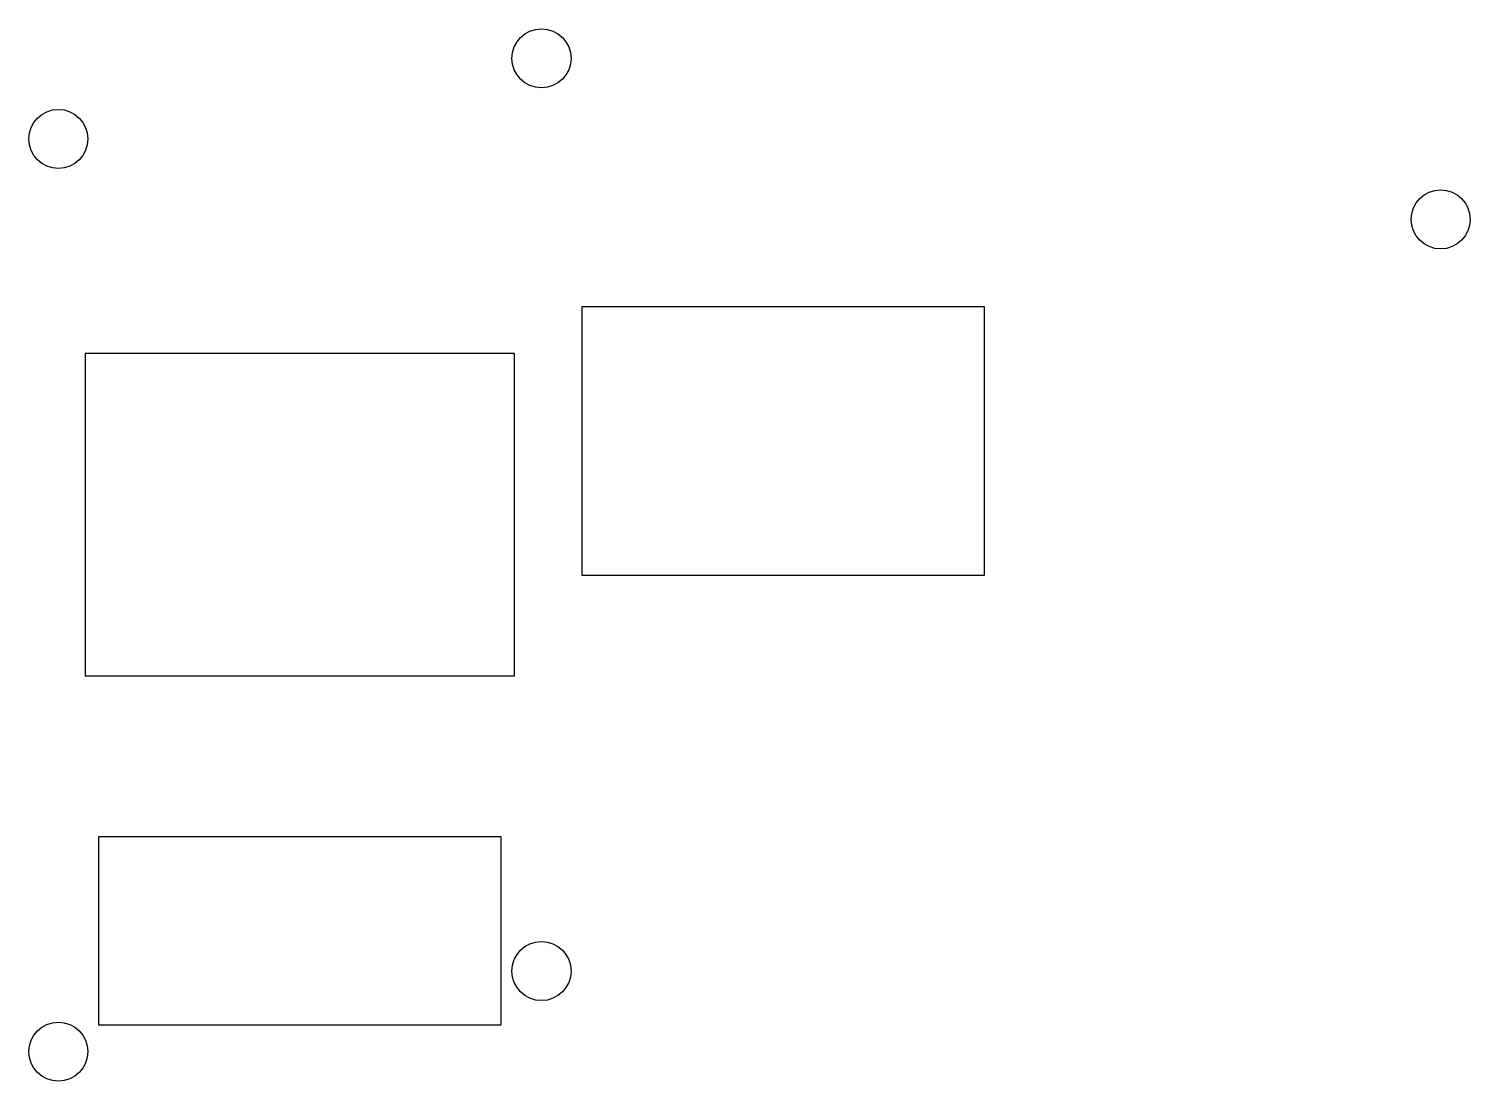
# Model space of a CAD drawing. Header units: millimetres. Extents: x 7.9 to 61.6, y 7.4 to 46.6.
import ezdxf

# ---------------------------------------------------------------- set-up
doc = ezdxf.new("R2010")
doc.units = ezdxf.units.MM

msp = doc.modelspace()

# ---------------------------------------------------------------- linework, layer by layer
for p, q in [((43.5, 36.25), (28.5, 36.25)), ((28.5, 36.25), (28.5, 26.25)), ((43.5, 26.25), (43.5, 36.25)), ((26, 34.5), (10, 34.5)), ((10, 34.5), (10, 22.5)), ((26, 22.5), (26, 34.5)), ((28.5, 26.25), (43.5, 26.25)), ((10, 22.5), (26, 22.5)), ((25.5, 16.5), (10.5, 16.5)), ((10.5, 16.5), (10.5, 9.5)), ((25.5, 9.5), (25.5, 16.5)), ((10.5, 9.5), (25.5, 9.5))]:
    msp.add_line(p, q)
for centre in [(27, 45.5), (9, 42.5), (60.5, 39.5), (27, 11.5), (9, 8.5)]:
    msp.add_circle(centre, 1.1)

doc.saveas('drawing.dxf')
